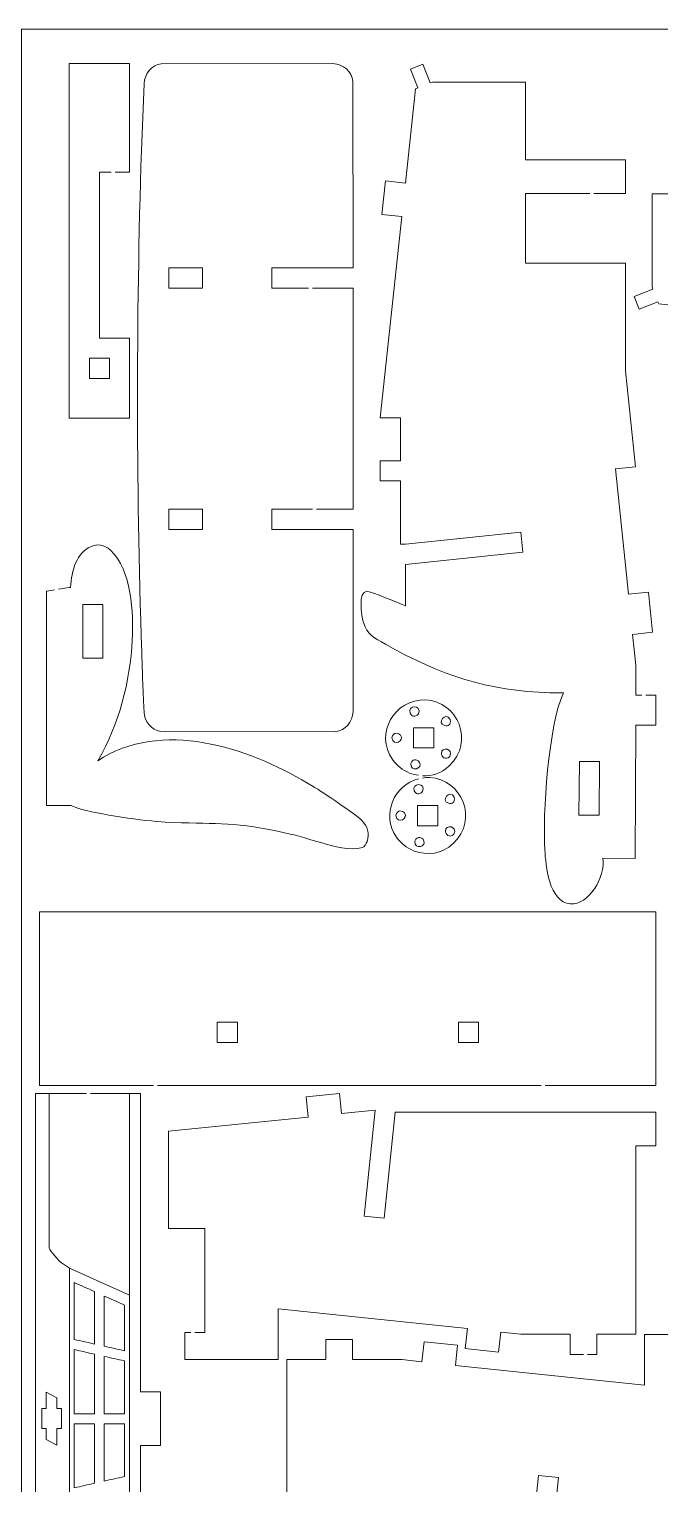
# Model space of a CAD drawing. Header units: centimetres. Extents: x -33.3 to 33.3, y -15.3 to 15.3.
# Drawn here: x -11.01 to -3.03, y -3.05 to 15.35 of the extents above; entities that cross this region are included whole.
import ezdxf

# ---------------------------------------------------------------- set-up
doc = ezdxf.new("R2010")
doc.units = ezdxf.units.CM
doc.header["$MEASUREMENT"] = 0
doc.layers.add('Layer 1', color=7, linetype='Continuous')

msp = doc.modelspace()

# ---------------------------------------------------------------- linework, layer by layer
at = {"layer": 'Layer 1', "color": 250, "lineweight": 20}
msp.add_open_spline([(-11.10211, -15.35), (-11.10211, -15.35), (11.0979, -15.35), (11.0979, -15.35), (11.0979, -15.35), (11.0979, -15.35), (11.0979, 15.35), (11.0979, 15.35), (11.0979, 15.35), (11.0979, 15.35), (-11.10211, 15.35), (-11.10211, 15.35), (-11.10211, 15.35), (-11.10211, 15.35), (-11.10211, -15.35), (-11.10211, -15.35), (-11.10211, -15.35), (-11.10211, -15.35), (-11.10211, -15.35), (-11.10211, -15.35)], degree=3, knots=[0, 0, 0, 0, 0.16666667, 0.16666667, 0.16666667, 0.16666667, 0.33333333, 0.33333333, 0.33333333, 0.33333333, 0.5, 0.5, 0.5, 0.5, 0.66666667, 0.66666667, 0.66666667, 0.66666667, 1, 1, 1, 1], dxfattribs=at)
at = {"layer": 'Layer 1', "lineweight": 9}
for points, knots in [([(-9.91777, 13.54142), (-9.82521, 13.54142), (-9.73544, 13.54142), (-9.73544, 13.54142), (-9.73544, 13.54142), (-9.73544, 13.54142), (-9.73544, 14.91396), (-9.73544, 14.91396), (-9.73544, 14.91396), (-9.73544, 14.91396), (-10.50032, 14.91396), (-10.50032, 14.91396), (-10.50032, 14.91396), (-10.50032, 14.91396), (-10.50032, 10.42728), (-10.50032, 10.42728), (-10.50032, 10.42728), (-10.50032, 10.42728), (-9.73544, 10.4271), (-9.73544, 10.4271), (-9.73544, 10.4271), (-9.73544, 10.4271), (-9.73544, 11.44228), (-9.73544, 11.44228), (-9.73544, 11.44228), (-9.73544, 11.44228), (-10.11787, 11.44228), (-10.11787, 11.44228), (-10.11787, 11.44228), (-10.11787, 11.44228), (-10.11787, 13.54142), (-10.11787, 13.54142), (-10.11787, 13.54142), (-10.11787, 13.54142), (-10.04787, 13.54142), (-9.96777, 13.54142)], [0, 0, 0, 0, 0.1, 0.1, 0.1, 0.1, 0.2, 0.2, 0.2, 0.2, 0.3, 0.3, 0.3, 0.3, 0.4, 0.4, 0.4, 0.4, 0.5, 0.5, 0.5, 0.5, 0.6, 0.6, 0.6, 0.6, 0.7, 0.7, 0.7, 0.7, 0.8, 0.8, 0.8, 0.8, 1, 1, 1, 1]), ([(-7.47223, 12.07341), (-7.71102, 12.07341), (-7.93522, 12.07341), (-7.93522, 12.07341), (-7.93522, 12.07341), (-7.93522, 12.07341), (-7.93522, 12.32838), (-7.93522, 12.32838), (-7.93522, 12.32838), (-7.93522, 12.32838), (-6.90923, 12.32838), (-6.90923, 12.32838), (-6.90923, 12.32838), (-6.90923, 12.32838), (-6.91075, 14.68547), (-6.91075, 14.68547), (-6.91075, 14.68547), (-6.92483, 14.81505), (-7.03097, 14.91057), (-7.1655, 14.91396), (-7.1655, 14.91396), (-7.1655, 14.91396), (-9.33721, 14.911), (-9.33721, 14.911), (-9.33721, 14.911), (-9.45232, 14.89934), (-9.54545, 14.78639), (-9.55359, 14.6594), (-9.55359, 14.6594), (-9.55359, 14.6594), (-9.58615, 13.81453), (-9.58615, 13.81453), (-9.58615, 13.81453), (-9.65523, 11.69543), (-9.65368, 9.38565), (-9.57612, 7.27248), (-9.57612, 7.27248), (-9.57288, 7.18463), (-9.55954, 6.72189), (-9.54672, 6.66615), (-9.54672, 6.66615), (-9.5196, 6.54829), (-9.42356, 6.46469), (-9.2988, 6.46142), (-9.2988, 6.46142), (-9.2988, 6.46142), (-7.12867, 6.46392), (-7.12867, 6.46392), (-7.12867, 6.46392), (-7.00966, 6.47498), (-6.91381, 6.5866), (-6.90923, 6.71639), (-6.90923, 6.71639), (-6.90923, 6.71639), (-6.90923, 9.02221), (-6.90923, 9.02221), (-6.90923, 9.02221), (-6.90923, 9.02221), (-7.93522, 9.02221), (-7.93522, 9.02221), (-7.93522, 9.02221), (-7.93522, 9.02221), (-7.93522, 9.27718), (-7.93522, 9.27718), (-7.93522, 9.27718), (-7.93522, 9.27718), (-7.67846, 9.27718), (-7.42183, 9.27718)], [0, 0, 0, 0, 0.05555556, 0.05555556, 0.05555556, 0.05555556, 0.11111111, 0.11111111, 0.11111111, 0.11111111, 0.16666667, 0.16666667, 0.16666667, 0.16666667, 0.22222222, 0.22222222, 0.22222222, 0.22222222, 0.27777778, 0.27777778, 0.27777778, 0.27777778, 0.33333333, 0.33333333, 0.33333333, 0.33333333, 0.38888889, 0.38888889, 0.38888889, 0.38888889, 0.44444444, 0.44444444, 0.44444444, 0.44444444, 0.5, 0.5, 0.5, 0.5, 0.55555556, 0.55555556, 0.55555556, 0.55555556, 0.61111111, 0.61111111, 0.61111111, 0.61111111, 0.66666667, 0.66666667, 0.66666667, 0.66666667, 0.72222222, 0.72222222, 0.72222222, 0.72222222, 0.77777778, 0.77777778, 0.77777778, 0.77777778, 0.83333333, 0.83333333, 0.83333333, 0.83333333, 0.88888889, 0.88888889, 0.88888889, 0.88888889, 1, 1, 1, 1]), ([(-3.86448, 13.271), (-3.64071, 13.271), (-3.46129, 13.271), (-3.46129, 13.271), (-3.46129, 13.271), (-3.46129, 13.271), (-3.46129, 13.69594), (-3.46129, 13.69594), (-3.46129, 13.69594), (-3.46129, 13.69594), (-4.7276, 13.69594), (-4.7276, 13.69594), (-4.7276, 13.69594), (-4.7276, 13.69594), (-4.7276, 14.68042), (-4.7276, 14.68042), (-4.7276, 14.68042), (-4.7276, 14.68042), (-5.90374, 14.68042), (-5.90374, 14.68042), (-5.90374, 14.68042), (-5.90374, 14.68042), (-5.93185, 14.66935), (-5.93185, 14.66935), (-5.93185, 14.66935), (-5.93185, 14.66935), (-6.02539, 14.90653), (-6.02539, 14.90653), (-6.02539, 14.90653), (-6.02539, 14.90653), (-6.18352, 14.84417), (-6.18352, 14.84417), (-6.18352, 14.84417), (-6.18352, 14.84417), (-6.08997, 14.60699), (-6.08997, 14.60699), (-6.08997, 14.60699), (-6.08997, 14.60699), (-6.11809, 14.5959), (-6.11809, 14.5959), (-6.11809, 14.5959), (-6.11809, 14.5959), (-6.24683, 13.40208), (-6.24683, 13.40208), (-6.24683, 13.40208), (-6.24683, 13.40208), (-6.50035, 13.4292), (-6.50035, 13.4292), (-6.50035, 13.4292), (-6.50035, 13.4292), (-6.54554, 13.00667), (-6.54554, 13.00667), (-6.54554, 13.00667), (-6.54554, 13.00667), (-6.29203, 12.97955), (-6.29203, 12.97955), (-6.29203, 12.97955), (-6.29203, 12.97955), (-6.5645, 10.43246), (-6.5645, 10.43246), (-6.5645, 10.43246), (-6.5645, 10.43246), (-6.30953, 10.43246), (-6.30953, 10.43246), (-6.30953, 10.43246), (-6.30953, 10.43246), (-6.30953, 9.88915), (-6.30953, 9.88915), (-6.30953, 9.88915), (-6.30953, 9.88915), (-6.5645, 9.88915), (-6.5645, 9.88915), (-6.5645, 9.88915), (-6.5645, 9.88915), (-6.5645, 9.63418), (-6.5645, 9.63418), (-6.5645, 9.63418), (-6.5645, 9.63418), (-6.30953, 9.63418), (-6.30953, 9.63418), (-6.30953, 9.63418), (-6.30953, 9.63418), (-6.30953, 8.8359), (-6.30953, 8.8359), (-6.30953, 8.8359), (-6.30953, 8.8359), (-6.24683, 8.8359), (-6.24683, 8.8359), (-6.24683, 8.8359), (-6.24683, 8.8359), (-6.24683, 8.83319), (-6.24683, 8.83319), (-6.24683, 8.83319), (-6.24683, 8.83319), (-4.78834, 8.98662), (-4.78834, 8.98662), (-4.78834, 8.98662), (-4.78834, 8.98662), (-4.76213, 8.73302), (-4.76213, 8.73302), (-4.76213, 8.73302), (-4.76213, 8.73302), (-6.24683, 8.57959), (-6.24683, 8.57959), (-6.24683, 8.57959), (-6.24683, 8.57959), (-6.24683, 8.0537), (-6.24683, 8.0537), (-6.24683, 8.0537), (-6.32019, 8.08303), (-6.68483, 8.24143), (-6.73681, 8.23928), (-6.73681, 8.23928), (-6.84478, 8.23479), (-6.80633, 7.93274), (-6.77801, 7.84526), (-6.77801, 7.84526), (-6.72526, 7.68231), (-6.6463, 7.65473), (-6.49821, 7.57048), (-6.49821, 7.57048), (-5.81074, 7.17935), (-5.20396, 6.97675), (-4.41908, 6.95638), (-4.41908, 6.95638), (-4.41908, 6.95638), (-4.24643, 6.95482), (-4.24643, 6.95482), (-4.24643, 6.95482), (-4.43907, 6.55387), (-4.51139, 5.40553), (-4.48359, 4.96689), (-4.48359, 4.96689), (-4.47132, 4.7733), (-4.43337, 4.30915), (-4.15878, 4.28455), (-4.15878, 4.28455), (-3.93673, 4.26466), (-3.70869, 4.62314), (-3.74995, 4.86292), (-3.74995, 4.86292), (-3.74995, 4.86292), (-3.34212, 4.8605), (-3.34212, 4.8605), (-3.34212, 4.8605), (-3.34212, 4.8605), (-3.33282, 6.5439), (-3.33282, 6.5439), (-3.33282, 6.5439), (-3.33282, 6.5439), (-3.07796, 6.5439), (-3.07796, 6.5439), (-3.07796, 6.5439), (-3.07796, 6.5439), (-3.07796, 6.92423), (-3.07796, 6.92423), (-3.07796, 6.92423), (-3.07796, 6.92423), (-3.14167, 6.92423), (-3.20539, 6.92423)], [0, 0, 0, 0, 0.02439024, 0.02439024, 0.02439024, 0.02439024, 0.04878049, 0.04878049, 0.04878049, 0.04878049, 0.07317073, 0.07317073, 0.07317073, 0.07317073, 0.09756098, 0.09756098, 0.09756098, 0.09756098, 0.12195122, 0.12195122, 0.12195122, 0.12195122, 0.14634146, 0.14634146, 0.14634146, 0.14634146, 0.17073171, 0.17073171, 0.17073171, 0.17073171, 0.19512195, 0.19512195, 0.19512195, 0.19512195, 0.2195122, 0.2195122, 0.2195122, 0.2195122, 0.24390244, 0.24390244, 0.24390244, 0.24390244, 0.26829268, 0.26829268, 0.26829268, 0.26829268, 0.29268293, 0.29268293, 0.29268293, 0.29268293, 0.31707317, 0.31707317, 0.31707317, 0.31707317, 0.34146341, 0.34146341, 0.34146341, 0.34146341, 0.36585366, 0.36585366, 0.36585366, 0.36585366, 0.3902439, 0.3902439, 0.3902439, 0.3902439, 0.41463415, 0.41463415, 0.41463415, 0.41463415, 0.43902439, 0.43902439, 0.43902439, 0.43902439, 0.46341463, 0.46341463, 0.46341463, 0.46341463, 0.48780488, 0.48780488, 0.48780488, 0.48780488, 0.51219512, 0.51219512, 0.51219512, 0.51219512, 0.53658537, 0.53658537, 0.53658537, 0.53658537, 0.56097561, 0.56097561, 0.56097561, 0.56097561, 0.58536585, 0.58536585, 0.58536585, 0.58536585, 0.6097561, 0.6097561, 0.6097561, 0.6097561, 0.63414634, 0.63414634, 0.63414634, 0.63414634, 0.65853659, 0.65853659, 0.65853659, 0.65853659, 0.68292683, 0.68292683, 0.68292683, 0.68292683, 0.70731707, 0.70731707, 0.70731707, 0.70731707, 0.73170732, 0.73170732, 0.73170732, 0.73170732, 0.75609756, 0.75609756, 0.75609756, 0.75609756, 0.7804878, 0.7804878, 0.7804878, 0.7804878, 0.80487805, 0.80487805, 0.80487805, 0.80487805, 0.82926829, 0.82926829, 0.82926829, 0.82926829, 0.85365854, 0.85365854, 0.85365854, 0.85365854, 0.87804878, 0.87804878, 0.87804878, 0.87804878, 0.90243902, 0.90243902, 0.90243902, 0.90243902, 0.92682927, 0.92682927, 0.92682927, 0.92682927, 0.95121951, 0.95121951, 0.95121951, 0.95121951, 1, 1, 1, 1]), ([(-2.37328, 13.26432), (-2.66429, 13.26432), (-3.12643, 13.26432), (-3.12643, 13.26432), (-3.12643, 13.26432), (-3.12643, 13.26432), (-3.12643, 12.08816), (-3.12643, 12.08816), (-3.12643, 12.08816), (-3.12643, 12.08816), (-3.11535, 12.06006), (-3.11535, 12.06006), (-3.11535, 12.06006), (-3.11535, 12.06006), (-3.35254, 11.96652), (-3.35254, 11.96652), (-3.35254, 11.96652), (-3.35254, 11.96652), (-3.29016, 11.8084), (-3.29016, 11.8084), (-3.29016, 11.8084), (-3.29016, 11.8084), (-3.05299, 11.90194), (-3.05299, 11.90194), (-3.05299, 11.90194), (-3.05299, 11.90194), (-3.0419, 11.87383), (-3.0419, 11.87383), (-3.0419, 11.87383), (-3.0419, 11.87383), (-1.84808, 11.74508), (-1.84808, 11.74508), (-1.84808, 11.74508), (-1.84808, 11.74508), (-1.8752, 11.49156), (-1.8752, 11.49156), (-1.8752, 11.49156), (-1.8752, 11.49156), (-1.45267, 11.44637), (-1.45267, 11.44637), (-1.45267, 11.44637), (-1.45267, 11.44637), (-1.42554, 11.69989), (-1.42554, 11.69989), (-1.42554, 11.69989), (-1.42554, 11.69989), (1.12154, 11.42742), (1.12154, 11.42742), (1.12154, 11.42742), (1.12154, 11.42742), (1.12154, 11.68238), (1.12154, 11.68238), (1.12154, 11.68238), (1.12154, 11.68238), (1.66486, 11.68238), (1.66486, 11.68238), (1.66486, 11.68238), (1.66486, 11.68238), (1.66486, 11.42742), (1.66486, 11.42742), (1.66486, 11.42742), (1.66486, 11.42742), (1.91982, 11.42742), (1.91982, 11.42742), (1.91982, 11.42742), (1.91982, 11.42742), (1.91982, 11.68238), (1.91982, 11.68238), (1.91982, 11.68238), (1.91982, 11.68238), (2.71811, 11.68238), (2.71811, 11.68238), (2.71811, 11.68238), (2.71811, 11.68238), (2.71811, 11.74508), (2.71811, 11.74508), (2.71811, 11.74508), (2.71811, 11.74508), (2.72082, 11.74508), (2.72082, 11.74508), (2.72082, 11.74508), (2.72082, 11.74508), (2.56738, 13.20357), (2.56738, 13.20357), (2.56738, 13.20357), (2.56738, 13.20357), (2.821, 13.22976), (2.821, 13.22976), (2.821, 13.22976), (2.821, 13.22976), (2.97443, 11.74508), (2.97443, 11.74508), (2.97443, 11.74508), (2.97443, 11.74508), (3.50031, 11.74508), (3.50031, 11.74508), (3.50031, 11.74508), (3.47099, 11.67176), (3.31257, 11.30705), (3.31473, 11.2551), (3.31473, 11.2551), (3.31923, 11.14714), (3.62131, 11.1856), (3.70876, 11.2139), (3.70876, 11.2139), (3.87168, 11.26662), (3.8993, 11.34567), (3.98353, 11.4937), (3.98353, 11.4937), (4.37465, 12.18116), (4.57726, 12.78796), (4.59764, 13.57282), (4.59764, 13.57282), (4.59764, 13.57282), (4.59918, 13.74548), (4.59918, 13.74548), (4.59918, 13.74548), (5.00018, 13.55288), (6.1485, 13.48048), (6.58713, 13.50831), (6.58713, 13.50831), (6.78074, 13.5206), (7.24486, 13.55853), (7.26946, 13.83312), (7.26946, 13.83312), (7.28935, 14.05521), (6.93084, 14.28322), (6.69108, 14.24197), (6.69108, 14.24197), (6.69108, 14.24197), (6.69351, 14.64979), (6.69351, 14.64979), (6.69351, 14.64979), (6.69351, 14.64979), (5.97149, 14.65378), (5.47318, 14.65653)], [0, 0, 0, 0, 0.02857143, 0.02857143, 0.02857143, 0.02857143, 0.05714286, 0.05714286, 0.05714286, 0.05714286, 0.08571429, 0.08571429, 0.08571429, 0.08571429, 0.11428571, 0.11428571, 0.11428571, 0.11428571, 0.14285714, 0.14285714, 0.14285714, 0.14285714, 0.17142857, 0.17142857, 0.17142857, 0.17142857, 0.2, 0.2, 0.2, 0.2, 0.22857143, 0.22857143, 0.22857143, 0.22857143, 0.25714286, 0.25714286, 0.25714286, 0.25714286, 0.28571429, 0.28571429, 0.28571429, 0.28571429, 0.31428571, 0.31428571, 0.31428571, 0.31428571, 0.34285714, 0.34285714, 0.34285714, 0.34285714, 0.37142857, 0.37142857, 0.37142857, 0.37142857, 0.4, 0.4, 0.4, 0.4, 0.42857143, 0.42857143, 0.42857143, 0.42857143, 0.45714286, 0.45714286, 0.45714286, 0.45714286, 0.48571429, 0.48571429, 0.48571429, 0.48571429, 0.51428571, 0.51428571, 0.51428571, 0.51428571, 0.54285714, 0.54285714, 0.54285714, 0.54285714, 0.57142857, 0.57142857, 0.57142857, 0.57142857, 0.6, 0.6, 0.6, 0.6, 0.62857143, 0.62857143, 0.62857143, 0.62857143, 0.65714286, 0.65714286, 0.65714286, 0.65714286, 0.68571429, 0.68571429, 0.68571429, 0.68571429, 0.71428571, 0.71428571, 0.71428571, 0.71428571, 0.74285714, 0.74285714, 0.74285714, 0.74285714, 0.77142857, 0.77142857, 0.77142857, 0.77142857, 0.8, 0.8, 0.8, 0.8, 0.82857143, 0.82857143, 0.82857143, 0.82857143, 0.85714286, 0.85714286, 0.85714286, 0.85714286, 0.88571429, 0.88571429, 0.88571429, 0.88571429, 0.91428571, 0.91428571, 0.91428571, 0.91428571, 0.94285714, 0.94285714, 0.94285714, 0.94285714, 1, 1, 1, 1]), ([(-3.25539, 6.92423), (-3.29873, 6.92423), (-3.33292, 6.92423), (-3.33292, 6.92423), (-3.33292, 6.92423), (-3.33292, 6.92423), (-3.33292, 7.30457), (-3.33292, 7.30457), (-3.33292, 7.30457), (-3.33292, 7.30457), (-3.37322, 7.69453), (-3.37322, 7.69453), (-3.37322, 7.69453), (-3.37322, 7.69453), (-3.1196, 7.72073), (-3.1196, 7.72073), (-3.1196, 7.72073), (-3.1196, 7.72073), (-3.17203, 8.22796), (-3.17203, 8.22796), (-3.17203, 8.22796), (-3.17203, 8.22796), (-3.42562, 8.20176), (-3.42562, 8.20176), (-3.42562, 8.20176), (-3.42562, 8.20176), (-3.58965, 9.7889), (-3.58965, 9.7889), (-3.58965, 9.7889), (-3.58965, 9.7889), (-3.33605, 9.81511), (-3.33605, 9.81511), (-3.33605, 9.81511), (-3.33605, 9.81511), (-3.46129, 11.02714), (-3.46129, 11.02714), (-3.46129, 11.02714), (-3.46129, 11.02714), (-3.46129, 12.3911), (-3.46129, 12.3911), (-3.46129, 12.3911), (-3.46129, 12.3911), (-4.7276, 12.3911), (-4.7276, 12.3911), (-4.7276, 12.3911), (-4.7276, 12.3911), (-4.7276, 13.271), (-4.7276, 13.271), (-4.7276, 13.271), (-4.7276, 13.271), (-4.2779, 13.271), (-3.91448, 13.271)], [0, 0, 0, 0, 0.07142857, 0.07142857, 0.07142857, 0.07142857, 0.14285714, 0.14285714, 0.14285714, 0.14285714, 0.21428571, 0.21428571, 0.21428571, 0.21428571, 0.28571429, 0.28571429, 0.28571429, 0.28571429, 0.35714286, 0.35714286, 0.35714286, 0.35714286, 0.42857143, 0.42857143, 0.42857143, 0.42857143, 0.5, 0.5, 0.5, 0.5, 0.57142857, 0.57142857, 0.57142857, 0.57142857, 0.64285714, 0.64285714, 0.64285714, 0.64285714, 0.71428571, 0.71428571, 0.71428571, 0.71428571, 0.78571429, 0.78571429, 0.78571429, 0.78571429, 0.85714286, 0.85714286, 0.85714286, 0.85714286, 1, 1, 1, 1]), ([(-9.24005, 12.07341), (-9.24005, 12.07341), (-8.81509, 12.07341), (-8.81509, 12.07341), (-8.81509, 12.07341), (-8.81509, 12.07341), (-8.81509, 12.32838), (-8.81509, 12.32838), (-8.81509, 12.32838), (-8.81509, 12.32838), (-9.24005, 12.32838), (-9.24005, 12.32838), (-9.24005, 12.32838), (-9.24005, 12.32838), (-9.24005, 12.07341), (-9.24005, 12.07341)], [0, 0, 0, 0, 0.2, 0.2, 0.2, 0.2, 0.4, 0.4, 0.4, 0.4, 0.6, 0.6, 0.6, 0.6, 1, 1, 1, 1]), ([(-7.37183, 9.27718), (-7.13319, 9.27718), (-6.90923, 9.27718), (-6.90923, 9.27718), (-6.90923, 9.27718), (-6.90923, 9.27718), (-6.90923, 12.07341), (-6.90923, 12.07341), (-6.90923, 12.07341), (-6.90923, 12.07341), (-7.16573, 12.07341), (-7.42223, 12.07341)], [0, 0, 0, 0, 0.25, 0.25, 0.25, 0.25, 0.5, 0.5, 0.5, 0.5, 1, 1, 1, 1]), ([(-9.99038, 10.93236), (-9.99038, 10.93236), (-9.99038, 11.18733), (-9.99038, 11.18733), (-9.99038, 11.18733), (-9.99038, 11.18733), (-10.24535, 11.18733), (-10.24535, 11.18733), (-10.24535, 11.18733), (-10.24535, 11.18733), (-10.24535, 10.93236), (-10.24535, 10.93236), (-10.24535, 10.93236), (-10.24535, 10.93236), (-9.99038, 10.93236), (-9.99038, 10.93236)], [0, 0, 0, 0, 0.2, 0.2, 0.2, 0.2, 0.4, 0.4, 0.4, 0.4, 0.6, 0.6, 0.6, 0.6, 1, 1, 1, 1]), ([(-8.81509, 9.27718), (-8.81509, 9.27718), (-9.24005, 9.27718), (-9.24005, 9.27718), (-9.24005, 9.27718), (-9.24005, 9.27718), (-9.24005, 9.02221), (-9.24005, 9.02221), (-9.24005, 9.02221), (-9.24005, 9.02221), (-8.81509, 9.02221), (-8.81509, 9.02221), (-8.81509, 9.02221), (-8.81509, 9.02221), (-8.81509, 9.27718), (-8.81509, 9.27718)], [0, 0, 0, 0, 0.2, 0.2, 0.2, 0.2, 0.4, 0.4, 0.4, 0.4, 0.6, 0.6, 0.6, 0.6, 1, 1, 1, 1]), ([(-10.68567, 8.25696), (-10.74107, 8.24831), (-10.78631, 8.24124), (-10.78631, 8.24124), (-10.78631, 8.24124), (-10.78631, 8.24124), (-10.78653, 5.53151), (-10.78653, 5.53151), (-10.78653, 5.53151), (-10.78653, 5.53151), (-10.48116, 5.52942), (-10.48116, 5.52942), (-10.48116, 5.52942), (-10.48116, 5.52942), (-10.38987, 5.49498), (-10.38987, 5.49498), (-10.38987, 5.49498), (-10.14044, 5.4185), (-9.53839, 5.33205), (-9.28609, 5.31947), (-9.28609, 5.31947), (-8.68903, 5.28974), (-8.45581, 5.33045), (-7.86319, 5.20444), (-7.86319, 5.20444), (-7.61728, 5.15215), (-7.53564, 5.12379), (-7.30622, 5.05549), (-7.30622, 5.05549), (-7.16634, 5.01384), (-6.93798, 4.95548), (-6.7923, 4.99622), (-6.7923, 4.99622), (-6.76403, 5.00413), (-6.74438, 5.04973), (-6.73178, 5.07521), (-6.73178, 5.07521), (-6.70343, 5.18123), (-6.71924, 5.25872), (-6.80258, 5.34401), (-6.80258, 5.34401), (-6.87762, 5.4208), (-7.29855, 5.70032), (-7.41204, 5.76958), (-7.41204, 5.76958), (-8.16493, 6.22909), (-9.23357, 6.61971), (-10.06703, 6.14028), (-10.06703, 6.14028), (-10.06703, 6.14028), (-10.13885, 6.09624), (-10.13885, 6.09624), (-10.13885, 6.09624), (-9.86581, 6.56362), (-9.73091, 7.08929), (-9.70215, 7.62877), (-9.70215, 7.62877), (-9.68464, 7.95763), (-9.70847, 8.51047), (-9.97675, 8.7581), (-9.97675, 8.7581), (-10.14168, 8.91033), (-10.34111, 8.77876), (-10.41676, 8.60207), (-10.41676, 8.60207), (-10.45851, 8.50456), (-10.47265, 8.39265), (-10.48502, 8.28831), (-10.48502, 8.28831), (-10.48502, 8.28831), (-10.56036, 8.27654), (-10.63567, 8.26477)], [0, 0, 0, 0, 0.05263158, 0.05263158, 0.05263158, 0.05263158, 0.10526316, 0.10526316, 0.10526316, 0.10526316, 0.15789474, 0.15789474, 0.15789474, 0.15789474, 0.21052632, 0.21052632, 0.21052632, 0.21052632, 0.26315789, 0.26315789, 0.26315789, 0.26315789, 0.31578947, 0.31578947, 0.31578947, 0.31578947, 0.36842105, 0.36842105, 0.36842105, 0.36842105, 0.42105263, 0.42105263, 0.42105263, 0.42105263, 0.47368421, 0.47368421, 0.47368421, 0.47368421, 0.52631579, 0.52631579, 0.52631579, 0.52631579, 0.57894737, 0.57894737, 0.57894737, 0.57894737, 0.63157895, 0.63157895, 0.63157895, 0.63157895, 0.68421053, 0.68421053, 0.68421053, 0.68421053, 0.73684211, 0.73684211, 0.73684211, 0.73684211, 0.78947368, 0.78947368, 0.78947368, 0.78947368, 0.84210526, 0.84210526, 0.84210526, 0.84210526, 0.89473684, 0.89473684, 0.89473684, 0.89473684, 1, 1, 1, 1]), ([(-10.32911, 7.39405), (-10.32911, 7.39405), (-10.07415, 7.39405), (-10.07415, 7.39405), (-10.07415, 7.39405), (-10.07415, 7.39405), (-10.07415, 8.07396), (-10.07415, 8.07396), (-10.07415, 8.07396), (-10.07415, 8.07396), (-10.32911, 8.07396), (-10.32911, 8.07396), (-10.32911, 8.07396), (-10.32911, 8.07396), (-10.32911, 7.39405), (-10.32911, 7.39405)], [0, 0, 0, 0, 0.2, 0.2, 0.2, 0.2, 0.4, 0.4, 0.4, 0.4, 0.6, 0.6, 0.6, 0.6, 1, 1, 1, 1]), ([(-6.03103, 5.90624), (-5.90934, 5.89922), (-5.79504, 5.93615), (-5.69404, 6.03011), (-5.69404, 6.03011), (-5.36467, 6.33652), (-5.58832, 6.84902), (-5.98991, 6.86498), (-5.98991, 6.86498), (-6.385, 6.88068), (-6.63954, 6.4405), (-6.40989, 6.1116), (-6.40989, 6.1116), (-6.35318, 6.03038), (-6.28288, 5.97953), (-6.19386, 5.93937), (-6.19386, 5.93937), (-6.15576, 5.92653), (-6.1181, 5.91711), (-6.08103, 5.9115)], [0, 0, 0, 0, 0.16666667, 0.16666667, 0.16666667, 0.16666667, 0.33333333, 0.33333333, 0.33333333, 0.33333333, 0.5, 0.5, 0.5, 0.5, 0.66666667, 0.66666667, 0.66666667, 0.66666667, 1, 1, 1, 1]), ([(-6.08209, 6.68812), (-6.03302, 6.80991), (-6.22927, 6.79916), (-6.18538, 6.69827), (-6.18538, 6.69827), (-6.16756, 6.65731), (-6.12684, 6.64253), (-6.08209, 6.68812)], [0, 0, 0, 0, 0.33333333, 0.33333333, 0.33333333, 0.33333333, 1, 1, 1, 1]), ([(-5.67906, 6.61666), (-5.74008, 6.7261), (-5.85883, 6.56912), (-5.75061, 6.54028), (-5.75061, 6.54028), (-5.70782, 6.52888), (-5.6681, 6.55006), (-5.67906, 6.61666)], [0, 0, 0, 0, 0.33333333, 0.33333333, 0.33333333, 0.33333333, 1, 1, 1, 1]), ([(-6.41793, 6.38478), (-6.40211, 6.26928), (-6.25257, 6.34841), (-6.31056, 6.41882), (-6.31056, 6.41882), (-6.3305, 6.44302), (-6.4042, 6.47055), (-6.41793, 6.38478)], [0, 0, 0, 0, 0.33333333, 0.33333333, 0.33333333, 0.33333333, 1, 1, 1, 1]), ([(-5.88811, 6.51226), (-5.88811, 6.51226), (-6.1431, 6.51226), (-6.1431, 6.51226), (-6.1431, 6.51226), (-6.1431, 6.51226), (-6.1431, 6.25727), (-6.1431, 6.25727), (-6.1431, 6.25727), (-6.1431, 6.25727), (-5.88811, 6.25727), (-5.88811, 6.25727), (-5.88811, 6.25727), (-5.88811, 6.25727), (-5.88811, 6.51226), (-5.88811, 6.51226)], [0, 0, 0, 0, 0.2, 0.2, 0.2, 0.2, 0.4, 0.4, 0.4, 0.4, 0.6, 0.6, 0.6, 0.6, 1, 1, 1, 1]), ([(-5.6854, 6.15111), (-5.63045, 6.25386), (-5.79787, 6.27763), (-5.79231, 6.18656), (-5.79231, 6.18656), (-5.79041, 6.15535), (-5.74694, 6.08966), (-5.6854, 6.15111)], [0, 0, 0, 0, 0.33333333, 0.33333333, 0.33333333, 0.33333333, 1, 1, 1, 1]), ([(-6.17835, 6.06189), (-6.18709, 5.94333), (-6.02087, 5.99404), (-6.06735, 6.075), (-6.06735, 6.075), (-6.08282, 6.10196), (-6.14747, 6.14141), (-6.17835, 6.06189)], [0, 0, 0, 0, 0.33333333, 0.33333333, 0.33333333, 0.33333333, 1, 1, 1, 1]), ([(-3.7912, 6.08083), (-3.7912, 6.08083), (-3.79121, 6.08593), (-3.79121, 6.08593), (-3.79121, 6.08593), (-3.79121, 6.08593), (-4.0461, 6.08775), (-4.0461, 6.08775), (-4.0461, 6.08775), (-4.0461, 6.08775), (-4.05109, 5.40789), (-4.05109, 5.40789), (-4.05109, 5.40789), (-4.05109, 5.40789), (-3.79612, 5.4063), (-3.79612, 5.4063), (-3.79612, 5.4063), (-3.79612, 5.4063), (-3.7912, 6.08083), (-3.7912, 6.08083)], [0, 0, 0, 0, 0.16666667, 0.16666667, 0.16666667, 0.16666667, 0.33333333, 0.33333333, 0.33333333, 0.33333333, 0.5, 0.5, 0.5, 0.5, 0.66666667, 0.66666667, 0.66666667, 0.66666667, 1, 1, 1, 1]), ([(-6.08103, 5.86725), (-6.39047, 5.78832), (-6.5595, 5.41596), (-6.35883, 5.12857), (-6.35883, 5.12857), (-6.30212, 5.04735), (-6.23182, 4.9965), (-6.1428, 4.95634), (-6.1428, 4.95634), (-5.96038, 4.89483), (-5.78799, 4.91217), (-5.64298, 5.04707), (-5.64298, 5.04707), (-5.31361, 5.35349), (-5.53726, 5.86599), (-5.93885, 5.88195), (-5.93885, 5.88195), (-5.97054, 5.88321), (-6.00134, 5.88153), (-6.03103, 5.87722)], [0, 0, 0, 0, 0.16666667, 0.16666667, 0.16666667, 0.16666667, 0.33333333, 0.33333333, 0.33333333, 0.33333333, 0.5, 0.5, 0.5, 0.5, 0.66666667, 0.66666667, 0.66666667, 0.66666667, 1, 1, 1, 1]), ([(-6.03103, 5.70509), (-5.98196, 5.82688), (-6.17821, 5.81613), (-6.13432, 5.71524), (-6.13432, 5.71524), (-6.1165, 5.67428), (-6.07578, 5.6595), (-6.03103, 5.70509)], [0, 0, 0, 0, 0.33333333, 0.33333333, 0.33333333, 0.33333333, 1, 1, 1, 1]), ([(-5.628, 5.63363), (-5.68902, 5.74307), (-5.80777, 5.58609), (-5.69955, 5.55725), (-5.69955, 5.55725), (-5.65676, 5.54585), (-5.61704, 5.56703), (-5.628, 5.63363)], [0, 0, 0, 0, 0.33333333, 0.33333333, 0.33333333, 0.33333333, 1, 1, 1, 1]), ([(-5.83705, 5.52923), (-5.83705, 5.52923), (-6.09204, 5.52923), (-6.09204, 5.52923), (-6.09204, 5.52923), (-6.09204, 5.52923), (-6.09204, 5.27424), (-6.09204, 5.27424), (-6.09204, 5.27424), (-6.09204, 5.27424), (-5.83705, 5.27424), (-5.83705, 5.27424), (-5.83705, 5.27424), (-5.83705, 5.27424), (-5.83705, 5.52923), (-5.83705, 5.52923)], [0, 0, 0, 0, 0.2, 0.2, 0.2, 0.2, 0.4, 0.4, 0.4, 0.4, 0.6, 0.6, 0.6, 0.6, 1, 1, 1, 1]), ([(-6.36687, 5.40175), (-6.35105, 5.28625), (-6.20151, 5.36538), (-6.2595, 5.43579), (-6.2595, 5.43579), (-6.27944, 5.45999), (-6.35314, 5.48752), (-6.36687, 5.40175)], [0, 0, 0, 0, 0.33333333, 0.33333333, 0.33333333, 0.33333333, 1, 1, 1, 1]), ([(-6.12729, 5.07886), (-6.13603, 4.9603), (-5.96981, 5.01101), (-6.01629, 5.09197), (-6.01629, 5.09197), (-6.03176, 5.11893), (-6.09641, 5.15838), (-6.12729, 5.07886)], [0, 0, 0, 0, 0.33333333, 0.33333333, 0.33333333, 0.33333333, 1, 1, 1, 1]), ([(-5.63434, 5.16808), (-5.57939, 5.27083), (-5.74681, 5.2946), (-5.74125, 5.20353), (-5.74125, 5.20353), (-5.73935, 5.17232), (-5.69588, 5.10663), (-5.63434, 5.16808)], [0, 0, 0, 0, 0.33333333, 0.33333333, 0.33333333, 0.33333333, 1, 1, 1, 1]), ([(-12.80738, 4.79379), (-13.24536, 4.80622), (-13.64352, 4.62817), (-13.96293, 4.31392), (-13.96293, 4.31392), (-14.21234, 4.03097), (-14.36379, 3.72839), (-14.38666, 3.3458), (-14.38666, 3.3458), (-14.46978, 1.95544), (-12.81552, 1.17446), (-11.79451, 2.11867), (-11.79451, 2.11867), (-10.84735, 2.9946), (-11.34321, 4.59468), (-12.63095, 4.77864), (-12.63095, 4.77864), (-12.67342, 4.7847), (-12.71557, 4.789), (-12.75738, 4.79155)], [0, 0, 0, 0, 0.16666667, 0.16666667, 0.16666667, 0.16666667, 0.33333333, 0.33333333, 0.33333333, 0.33333333, 0.5, 0.5, 0.5, 0.5, 0.66666667, 0.66666667, 0.66666667, 0.66666667, 1, 1, 1, 1]), ([(-4.48019, 1.98878), (-3.64814, 1.98878), (-3.07796, 1.98878), (-3.07796, 1.98878), (-3.07796, 1.98878), (-3.07796, 1.98878), (-3.07796, 4.18309), (-3.07796, 4.18309), (-3.07796, 4.18309), (-3.07796, 4.18309), (-10.87792, 4.18309), (-10.87792, 4.18309), (-10.87792, 4.18309), (-10.87792, 4.18309), (-10.87792, 1.98878), (-10.87792, 1.98878), (-10.87792, 1.98878), (-10.87792, 1.98878), (-10.28777, 1.98878), (-9.43213, 1.98878)], [0, 0, 0, 0, 0.16666667, 0.16666667, 0.16666667, 0.16666667, 0.33333333, 0.33333333, 0.33333333, 0.33333333, 0.5, 0.5, 0.5, 0.5, 0.66666667, 0.66666667, 0.66666667, 0.66666667, 1, 1, 1, 1]), ([(-8.37158, 2.78707), (-8.37158, 2.78707), (-8.62655, 2.78707), (-8.62655, 2.78707), (-8.62655, 2.78707), (-8.62655, 2.78707), (-8.62655, 2.5321), (-8.62655, 2.5321), (-8.62655, 2.5321), (-8.62655, 2.5321), (-8.37158, 2.5321), (-8.37158, 2.5321), (-8.37158, 2.5321), (-8.37158, 2.5321), (-8.37158, 2.78707), (-8.37158, 2.78707)], [0, 0, 0, 0, 0.2, 0.2, 0.2, 0.2, 0.4, 0.4, 0.4, 0.4, 0.6, 0.6, 0.6, 0.6, 1, 1, 1, 1]), ([(-5.32039, 2.5321), (-5.32039, 2.5321), (-5.32039, 2.78707), (-5.32039, 2.78707), (-5.32039, 2.78707), (-5.32039, 2.78707), (-5.57535, 2.78707), (-5.57535, 2.78707), (-5.57535, 2.78707), (-5.57535, 2.78707), (-5.57535, 2.5321), (-5.57535, 2.5321), (-5.57535, 2.5321), (-5.57535, 2.5321), (-5.32039, 2.5321), (-5.32039, 2.5321)], [0, 0, 0, 0, 0.2, 0.2, 0.2, 0.2, 0.4, 0.4, 0.4, 0.4, 0.6, 0.6, 0.6, 0.6, 1, 1, 1, 1]), ([(-10.28248, 1.88691), (-10.53143, 1.88675), (-10.75291, 1.88659), (-10.75291, 1.88659), (-10.75291, 1.88659), (-10.75291, 1.88659), (-10.92623, 1.88834), (-10.92623, 1.88834), (-10.92623, 1.88834), (-10.92623, 1.88834), (-10.92623, -6.34047), (-10.92623, -6.34047), (-10.92623, -6.34047), (-10.92623, -6.34047), (-9.59829, -6.34091), (-9.59829, -6.34091), (-9.59829, -6.34091), (-9.59829, -6.34091), (-9.59829, -2.56671), (-9.59829, -2.56671), (-9.59829, -2.56671), (-9.59829, -2.56671), (-9.34334, -2.56671), (-9.34334, -2.56671), (-9.34334, -2.56671), (-9.34334, -2.56671), (-9.34334, -1.88682), (-9.34334, -1.88682), (-9.34334, -1.88682), (-9.34334, -1.88682), (-9.59829, -1.88682), (-9.59829, -1.88682), (-9.59829, -1.88682), (-9.59829, -1.88682), (-9.59829, 1.88737), (-9.59829, 1.88737), (-9.59829, 1.88737), (-9.59829, 1.88737), (-9.92618, 1.88714), (-10.23248, 1.88694)], [0, 0, 0, 0, 0.09090909, 0.09090909, 0.09090909, 0.09090909, 0.18181818, 0.18181818, 0.18181818, 0.18181818, 0.27272727, 0.27272727, 0.27272727, 0.27272727, 0.36363636, 0.36363636, 0.36363636, 0.36363636, 0.45454545, 0.45454545, 0.45454545, 0.45454545, 0.54545455, 0.54545455, 0.54545455, 0.54545455, 0.63636364, 0.63636364, 0.63636364, 0.63636364, 0.72727273, 0.72727273, 0.72727273, 0.72727273, 0.81818182, 0.81818182, 0.81818182, 0.81818182, 1, 1, 1, 1]), ([(-3.94411, -1.41366), (-3.8787, -1.41366), (-3.82414, -1.41366), (-3.82414, -1.41366), (-3.82414, -1.41366), (-3.82414, -1.41366), (-3.82414, -1.15869), (-3.82414, -1.15869), (-3.82414, -1.15869), (-3.82414, -1.15869), (-3.33299, -1.1587), (-3.33299, -1.1587), (-3.33299, -1.1587), (-3.33299, -1.1587), (-3.33299, 1.22402), (-3.33299, 1.22402), (-3.33299, 1.22402), (-3.33299, 1.22402), (-3.07796, 1.22403), (-3.07796, 1.22403), (-3.07796, 1.22403), (-3.07796, 1.22403), (-3.07796, 1.64898), (-3.07796, 1.64898), (-3.07796, 1.64898), (-3.07796, 1.64898), (-6.37722, 1.64898), (-6.37722, 1.64898), (-6.37722, 1.64898), (-6.37722, 1.64898), (-6.51581, 0.30787), (-6.51581, 0.30787), (-6.51581, 0.30787), (-6.51581, 0.30787), (-6.76942, 0.33407), (-6.76942, 0.33407), (-6.76942, 0.33407), (-6.76942, 0.33407), (-6.63083, 1.67518), (-6.63083, 1.67518), (-6.63083, 1.67518), (-6.63083, 1.67518), (-7.05361, 1.63228), (-7.05361, 1.63228), (-7.05361, 1.63228), (-7.05361, 1.63228), (-7.07933, 1.88595), (-7.07933, 1.88595), (-7.07933, 1.88595), (-7.07933, 1.88595), (-7.50211, 1.84304), (-7.50211, 1.84304), (-7.50211, 1.84304), (-7.50211, 1.84304), (-7.47636, 1.5894), (-7.47636, 1.5894), (-7.47636, 1.5894), (-7.47636, 1.5894), (-9.24276, 1.41015), (-9.24276, 1.41015), (-9.24276, 1.41015), (-9.24276, 1.41015), (-9.24276, 0.1806), (-9.24276, 0.1806), (-9.24276, 0.1806), (-9.24276, 0.1806), (-8.78382, 0.1806), (-8.78382, 0.1806), (-8.78382, 0.1806), (-8.78382, 0.1806), (-8.78382, -1.13671), (-8.78382, -1.13671), (-8.78382, -1.13671), (-8.78382, -1.13671), (-8.84756, -1.13671), (-8.9113, -1.13671)], [0, 0, 0, 0, 0.05, 0.05, 0.05, 0.05, 0.1, 0.1, 0.1, 0.1, 0.15, 0.15, 0.15, 0.15, 0.2, 0.2, 0.2, 0.2, 0.25, 0.25, 0.25, 0.25, 0.3, 0.3, 0.3, 0.3, 0.35, 0.35, 0.35, 0.35, 0.4, 0.4, 0.4, 0.4, 0.45, 0.45, 0.45, 0.45, 0.5, 0.5, 0.5, 0.5, 0.55, 0.55, 0.55, 0.55, 0.6, 0.6, 0.6, 0.6, 0.65, 0.65, 0.65, 0.65, 0.7, 0.7, 0.7, 0.7, 0.75, 0.75, 0.75, 0.75, 0.8, 0.8, 0.8, 0.8, 0.85, 0.85, 0.85, 0.85, 0.9, 0.9, 0.9, 0.9, 1, 1, 1, 1]), ([(-8.9613, -1.13671), (-9.00461, -1.13671), (-9.03878, -1.13671), (-9.03878, -1.13671), (-9.03878, -1.13671), (-9.03878, -1.13671), (-9.03878, -1.47609), (-9.03878, -1.47609), (-9.03878, -1.47609), (-9.03878, -1.47609), (-7.85525, -1.47609), (-7.85525, -1.47609), (-7.85525, -1.47609), (-7.85525, -1.47609), (-7.85525, -0.83532), (-7.85525, -0.83532), (-7.85525, -0.83532), (-7.85525, -0.83532), (-5.46335, -1.08653), (-5.46335, -1.08653), (-5.46335, -1.08653), (-5.46335, -1.08653), (-5.49041, -1.34005), (-5.49041, -1.34005), (-5.49041, -1.34005), (-5.49041, -1.34005), (-5.06786, -1.38516), (-5.06786, -1.38516), (-5.06786, -1.38516), (-5.06786, -1.38516), (-5.04081, -1.13163), (-5.04081, -1.13163), (-5.04081, -1.13163), (-5.04081, -1.13163), (-4.78729, -1.15869), (-4.78729, -1.15869), (-4.78729, -1.15869), (-4.78729, -1.15869), (-4.16408, -1.15869), (-4.16408, -1.15869), (-4.16408, -1.15869), (-4.16408, -1.15869), (-4.16408, -1.41366), (-4.16408, -1.41366), (-4.16408, -1.41366), (-4.16408, -1.41366), (-4.07909, -1.41366), (-3.99411, -1.41366)], [0, 0, 0, 0, 0.07692308, 0.07692308, 0.07692308, 0.07692308, 0.15384615, 0.15384615, 0.15384615, 0.15384615, 0.23076923, 0.23076923, 0.23076923, 0.23076923, 0.30769231, 0.30769231, 0.30769231, 0.30769231, 0.38461538, 0.38461538, 0.38461538, 0.38461538, 0.46153846, 0.46153846, 0.46153846, 0.46153846, 0.53846154, 0.53846154, 0.53846154, 0.53846154, 0.61538462, 0.61538462, 0.61538462, 0.61538462, 0.69230769, 0.69230769, 0.69230769, 0.69230769, 0.76923077, 0.76923077, 0.76923077, 0.76923077, 0.84615385, 0.84615385, 0.84615385, 0.84615385, 1, 1, 1, 1]), ([(-2.6797, -1.16226), (-2.95858, -1.16226), (-3.22302, -1.16226), (-3.22302, -1.16226), (-3.22302, -1.16226), (-3.22302, -1.16226), (-3.22302, -1.80304), (-3.22302, -1.80304), (-3.22302, -1.80304), (-3.22302, -1.80304), (-5.61491, -1.55184), (-5.61491, -1.55184), (-5.61491, -1.55184), (-5.61491, -1.55184), (-5.58784, -1.29829), (-5.58784, -1.29829), (-5.58784, -1.29829), (-5.58784, -1.29829), (-6.01038, -1.2532), (-6.01038, -1.2532), (-6.01038, -1.2532), (-6.01038, -1.2532), (-6.03745, -1.50673), (-6.03745, -1.50673), (-6.03745, -1.50673), (-6.03745, -1.50673), (-6.29097, -1.47966), (-6.29097, -1.47966), (-6.29097, -1.47966), (-6.29097, -1.47966), (-6.91417, -1.47966), (-6.91417, -1.47966), (-6.91417, -1.47966), (-6.91417, -1.47966), (-6.91417, -1.22471), (-6.91417, -1.22471), (-6.91417, -1.22471), (-6.91417, -1.22471), (-7.25412, -1.22471), (-7.25412, -1.22471), (-7.25412, -1.22471), (-7.25412, -1.22471), (-7.25412, -1.47966), (-7.25412, -1.47966), (-7.25412, -1.47966), (-7.25412, -1.47966), (-7.74529, -1.47966), (-7.74529, -1.47966), (-7.74529, -1.47966), (-7.74529, -1.47966), (-7.74529, -3.86239), (-7.74529, -3.86239), (-7.74529, -3.86239), (-7.74529, -3.86239), (-8.0003, -3.86239), (-8.0003, -3.86239), (-8.0003, -3.86239), (-8.0003, -3.86239), (-8.0003, -4.28731), (-8.0003, -4.28731), (-8.0003, -4.28731), (-8.0003, -4.28731), (-4.70104, -4.28731), (-4.70104, -4.28731), (-4.70104, -4.28731), (-4.70104, -4.28731), (-4.56245, -2.94622), (-4.56245, -2.94622), (-4.56245, -2.94622), (-4.56245, -2.94622), (-4.30884, -2.97243), (-4.30884, -2.97243), (-4.30884, -2.97243), (-4.30884, -2.97243), (-4.44742, -4.31354), (-4.44742, -4.31354), (-4.44742, -4.31354), (-4.44742, -4.31354), (-4.02466, -4.27063), (-4.02466, -4.27063), (-4.02466, -4.27063), (-4.02466, -4.27063), (-3.99891, -4.52429), (-3.99891, -4.52429), (-3.99891, -4.52429), (-3.99891, -4.52429), (-3.57615, -4.4814), (-3.57615, -4.4814), (-3.57615, -4.4814), (-3.57615, -4.4814), (-3.6019, -4.22774), (-3.6019, -4.22774), (-3.6019, -4.22774), (-3.6019, -4.22774), (-1.83551, -4.0485), (-1.83551, -4.0485), (-1.83551, -4.0485), (-1.83551, -4.0485), (-1.83551, -2.81895), (-1.83551, -2.81895), (-1.83551, -2.81895), (-1.83551, -2.81895), (-2.29445, -2.81895), (-2.29445, -2.81895), (-2.29445, -2.81895), (-2.29445, -2.81895), (-2.29445, -1.50164), (-2.29445, -1.50164), (-2.29445, -1.50164), (-2.29445, -1.50164), (-2.03948, -1.50164), (-2.03948, -1.50164), (-2.03948, -1.50164), (-2.03948, -1.50164), (-2.03948, -1.16226), (-2.03948, -1.16226), (-2.03948, -1.16226), (-2.03948, -1.16226), (-2.33433, -1.16226), (-2.6297, -1.16226)], [0, 0, 0, 0, 0.03225806, 0.03225806, 0.03225806, 0.03225806, 0.06451613, 0.06451613, 0.06451613, 0.06451613, 0.09677419, 0.09677419, 0.09677419, 0.09677419, 0.12903226, 0.12903226, 0.12903226, 0.12903226, 0.16129032, 0.16129032, 0.16129032, 0.16129032, 0.19354839, 0.19354839, 0.19354839, 0.19354839, 0.22580645, 0.22580645, 0.22580645, 0.22580645, 0.25806452, 0.25806452, 0.25806452, 0.25806452, 0.29032258, 0.29032258, 0.29032258, 0.29032258, 0.32258065, 0.32258065, 0.32258065, 0.32258065, 0.35483871, 0.35483871, 0.35483871, 0.35483871, 0.38709677, 0.38709677, 0.38709677, 0.38709677, 0.41935484, 0.41935484, 0.41935484, 0.41935484, 0.4516129, 0.4516129, 0.4516129, 0.4516129, 0.48387097, 0.48387097, 0.48387097, 0.48387097, 0.51612903, 0.51612903, 0.51612903, 0.51612903, 0.5483871, 0.5483871, 0.5483871, 0.5483871, 0.58064516, 0.58064516, 0.58064516, 0.58064516, 0.61290323, 0.61290323, 0.61290323, 0.61290323, 0.64516129, 0.64516129, 0.64516129, 0.64516129, 0.67741935, 0.67741935, 0.67741935, 0.67741935, 0.70967742, 0.70967742, 0.70967742, 0.70967742, 0.74193548, 0.74193548, 0.74193548, 0.74193548, 0.77419355, 0.77419355, 0.77419355, 0.77419355, 0.80645161, 0.80645161, 0.80645161, 0.80645161, 0.83870968, 0.83870968, 0.83870968, 0.83870968, 0.87096774, 0.87096774, 0.87096774, 0.87096774, 0.90322581, 0.90322581, 0.90322581, 0.90322581, 0.93548387, 0.93548387, 0.93548387, 0.93548387, 1, 1, 1, 1])]:
    msp.add_open_spline(points, degree=3, knots=knots, dxfattribs=at)
at = {"layer": 'Layer 1', "color": 140, "lineweight": 9}
for points, knots in [([(-10.75291, 1.88659), (-10.75291, 1.88659), (-10.75291, -0.0682), (-10.75291, -0.0682), (-10.75291, -0.0682), (-10.74458, -0.10777), (-10.62735, -0.23145), (-10.59844, -0.25469), (-10.59844, -0.25469), (-10.59844, -0.25469), (-10.49794, -0.32316), (-10.49794, -0.32316)], [0, 0, 0, 0, 0.25, 0.25, 0.25, 0.25, 0.5, 0.5, 0.5, 0.5, 1, 1, 1, 1]), ([(-9.73915, -0.66311), (-9.73915, -0.66311), (-10.49794, -0.32316), (-10.49794, -0.32316), (-10.49794, -0.32316), (-10.49794, -0.32316), (-10.49794, -4.13072), (-10.49794, -4.13072)], [0, 0, 0, 0, 0.33333333, 0.33333333, 0.33333333, 0.33333333, 1, 1, 1, 1]), ([(-10.84629, -2.35068), (-10.84629, -2.35068), (-10.84629, -2.0995), (-10.84629, -2.0995), (-10.84629, -2.0995), (-10.84629, -2.0995), (-10.79347, -2.0995), (-10.79347, -2.0995), (-10.79347, -2.0995), (-10.79347, -2.0995), (-10.79347, -1.88941), (-10.79347, -1.88941), (-10.79347, -1.88941), (-10.79347, -1.88941), (-10.65602, -1.96154), (-10.65602, -1.96154), (-10.65602, -1.96154), (-10.65602, -1.96154), (-10.65602, -2.0995), (-10.65602, -2.0995), (-10.65602, -2.0995), (-10.65602, -2.0995), (-10.59629, -2.0995), (-10.59629, -2.0995), (-10.59629, -2.0995), (-10.59629, -2.0995), (-10.59629, -2.35068), (-10.59629, -2.35068), (-10.59629, -2.35068), (-10.59629, -2.35068), (-10.65602, -2.35068), (-10.65602, -2.35068), (-10.65602, -2.35068), (-10.65602, -2.35068), (-10.65602, -2.56273), (-10.65602, -2.56273), (-10.65602, -2.56273), (-10.65602, -2.56273), (-10.79347, -2.4906), (-10.79347, -2.4906), (-10.79347, -2.4906), (-10.79347, -2.4906), (-10.79347, -2.35068), (-10.79347, -2.35068), (-10.79347, -2.35068), (-10.79347, -2.35068), (-10.84629, -2.35068), (-10.84629, -2.35068)], [0, 0, 0, 0, 0.07692308, 0.07692308, 0.07692308, 0.07692308, 0.15384615, 0.15384615, 0.15384615, 0.15384615, 0.23076923, 0.23076923, 0.23076923, 0.23076923, 0.30769231, 0.30769231, 0.30769231, 0.30769231, 0.38461538, 0.38461538, 0.38461538, 0.38461538, 0.46153846, 0.46153846, 0.46153846, 0.46153846, 0.53846154, 0.53846154, 0.53846154, 0.53846154, 0.61538462, 0.61538462, 0.61538462, 0.61538462, 0.69230769, 0.69230769, 0.69230769, 0.69230769, 0.76923077, 0.76923077, 0.76923077, 0.76923077, 0.84615385, 0.84615385, 0.84615385, 0.84615385, 1, 1, 1, 1])]:
    msp.add_open_spline(points, degree=3, knots=knots, dxfattribs=at)
msp.add_open_spline([(-9.73915, -6.34047), (-9.73915, -6.34047), (-9.73915, 1.88659), (-9.73915, 1.88659)], degree=3, dxfattribs=at)
at = {"layer": 'Layer 1', "lineweight": 9}
msp.add_open_spline([(-9.38213, 1.98878), (-7.98504, 1.98878), (-5.91303, 1.98878), (-4.53019, 1.98878)], degree=3, dxfattribs=at)
at = {"layer": 'Layer 1', "color": 250, "lineweight": 9}
for points in [[(-10.43544, -0.50465), (-10.43544, -0.74475), (-10.43544, -0.98485), (-10.43544, -1.22495), (-10.43544, -1.22495), (-10.3506, -1.24373), (-10.26586, -1.26307), (-10.18103, -1.28202), (-10.18103, -1.28202), (-10.18103, -1.06088), (-10.18103, -0.83974), (-10.18103, -0.61861), (-10.18103, -0.61861), (-10.26582, -0.58057), (-10.35067, -0.54268), (-10.43544, -0.50465)], [(-10.05605, -1.30995), (-9.9712, -1.32873), (-9.88646, -1.34807), (-9.80164, -1.36701), (-9.80164, -1.36701), (-9.80164, -1.1742), (-9.80164, -0.98139), (-9.80164, -0.78859), (-9.80164, -0.78859), (-9.88641, -0.75055), (-9.97127, -0.71266), (-10.05605, -0.67463), (-10.05605, -0.67463), (-10.05605, -0.8864), (-10.05605, -1.09818), (-10.05605, -1.30995)], [(-10.18103, -2.16445), (-10.18103, -1.91301), (-10.18103, -1.66157), (-10.18103, -1.41014), (-10.18103, -1.41014), (-10.26589, -1.39136), (-10.35063, -1.37202), (-10.43544, -1.35307), (-10.43544, -1.35307), (-10.43544, -1.62353), (-10.43544, -1.89399), (-10.43544, -2.16445), (-10.43544, -2.16445), (-10.35065, -2.16445), (-10.26584, -2.16445), (-10.18103, -2.16445)], [(-10.05605, -1.43806), (-10.05605, -1.68019), (-10.05605, -1.92232), (-10.05605, -2.16445), (-10.05605, -2.16445), (-9.97125, -2.16445), (-9.88644, -2.16445), (-9.80164, -2.16445), (-9.80164, -2.16445), (-9.80164, -1.94134), (-9.80164, -1.71823), (-9.80164, -1.49513), (-9.80164, -1.49513), (-9.88649, -1.47635), (-9.97123, -1.45701), (-10.05605, -1.43806)], [(-10.18103, -2.28945), (-10.26584, -2.28945), (-10.35065, -2.28945), (-10.43544, -2.28945), (-10.43544, -2.28945), (-10.43544, -2.55991), (-10.43544, -2.83036), (-10.43544, -3.10082), (-10.43544, -3.10082), (-10.35063, -3.08187), (-10.26589, -3.06251), (-10.18103, -3.04373), (-10.18103, -3.04373), (-10.18103, -2.79231), (-10.18103, -2.54088), (-10.18103, -2.28945)], [(-10.05605, -2.28945), (-10.05605, -2.53157), (-10.05605, -2.7737), (-10.05605, -3.01582), (-10.05605, -3.01582), (-9.97123, -2.99688), (-9.88649, -2.97753), (-9.80164, -2.95875), (-9.80164, -2.95875), (-9.80164, -2.73565), (-9.80164, -2.51255), (-9.80164, -2.28945), (-9.80164, -2.28945), (-9.88644, -2.28945), (-9.97125, -2.28945), (-10.05605, -2.28945)]]:
    msp.add_open_spline(points, degree=3, knots=[0, 0, 0, 0, 0.2, 0.2, 0.2, 0.2, 0.4, 0.4, 0.4, 0.4, 0.6, 0.6, 0.6, 0.6, 1, 1, 1, 1], dxfattribs=at)

doc.saveas('drawing.dxf')
